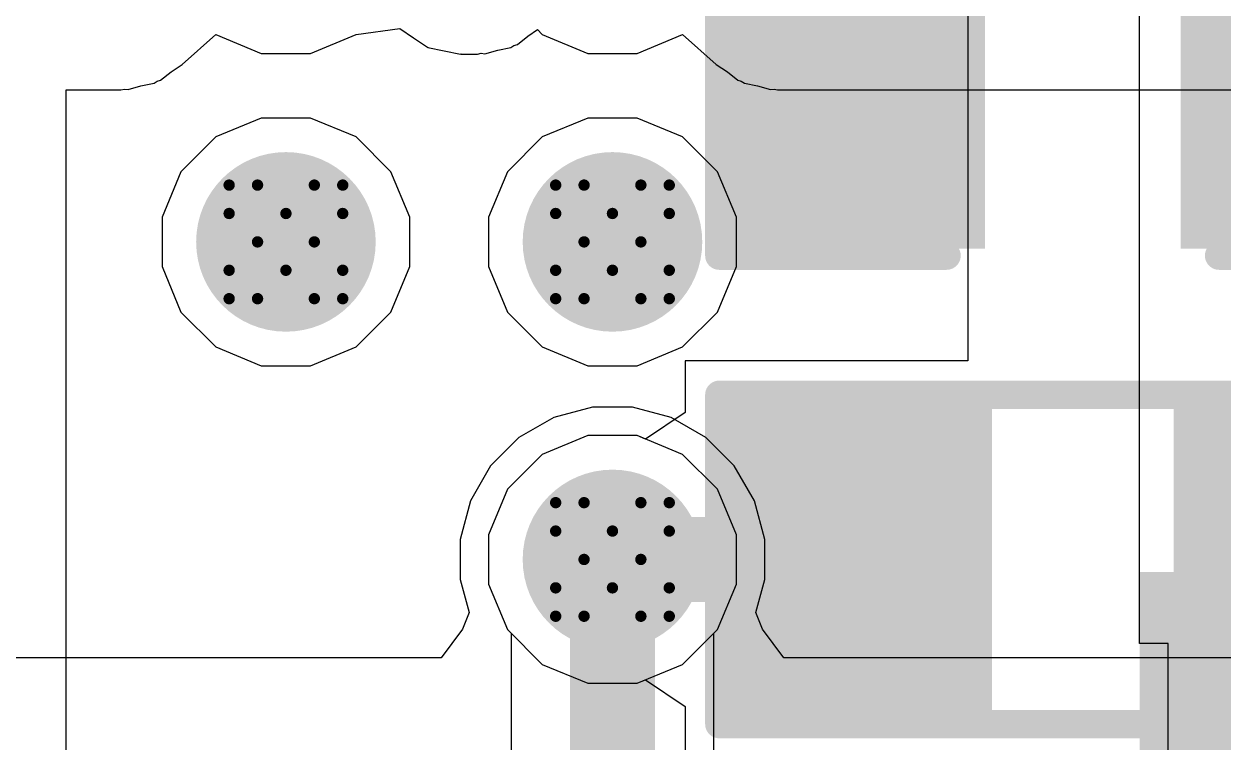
# Model space of a CAD drawing. Header units: inches. Extents: x 0 to 5379, y 0 to 5429.
# Drawn here: x 88.13 to 93.5, y 60.33 to 63.55 of the extents above; entities that cross this region are included whole.
import ezdxf

# ---------------------------------------------------------------- set-up
doc = ezdxf.new("R2010")
doc.units = ezdxf.units.IN
for name, color, linetype in [('Bottom Layer', 5, 'Continuous'), ('Bottom Solder', 6, 'Continuous'), ('Drill Drawing', 1, 'Continuous'), ('GND01', 16, 'Continuous'), ('GND02', 76, 'Continuous'), ('PWR', 156, 'Continuous'), ('SIG 01', 90, 'Continuous'), ('Top Layer', 1, 'Continuous'), ('Top Overlay', 2, 'Continuous'), ('Top Paste', 8, 'Continuous'), ('Top Solder', 216, 'Continuous'), ('Via Holes', 16, 'Continuous')]:
    doc.layers.add(name, color=color, linetype=linetype)

# ---------------------------------------------------------------- blocks, each defined once
blk = doc.blocks.new('RES_0805_49')
at = {"layer": 'Top Layer'}
for points in [[(-1.524, 0.635), (-0.508, 0.635), (-0.508, -0.635), (-1.524, -0.635)], [(0.508, 0.635), (1.524, 0.635), (1.524, -0.635), (0.508, -0.635)]]:
    blk.add_hatch(color=1, dxfattribs=at).paths.add_polyline_path(points)
at = {"layer": 'Top Paste'}
for points in [[(-1.524, 0.635), (-0.508, 0.635), (-0.508, -0.635), (-1.524, -0.635)], [(0.508, 0.635), (1.524, 0.635), (1.524, -0.635), (0.508, -0.635)]]:
    blk.add_hatch(color=8, dxfattribs=at).paths.add_polyline_path(points)
at = {"layer": 'Top Solder'}
for points in [[(-1.6256, 0.7366), (-0.4064, 0.7366), (-0.4064, -0.7366), (-1.6256, -0.7366)], [(0.4064, 0.7366), (1.6256, 0.7366), (1.6256, -0.7366), (0.4064, -0.7366)]]:
    blk.add_hatch(color=216, dxfattribs=at).paths.add_polyline_path(points)
at = {"layer": 'Top Overlay'}
for points in [[(-1.6256, 0.7366, 0.127, 0.127, 0), (1.6256, 0.7366, 0.127, 0.127, 0)], [(-1.6256, -0.7366, 0.127, 0.127, 0), (-1.6256, 0.7366, 0.127, 0.127, 0)], [(1.6256, -0.7366, 0.127, 0.127, 0), (1.6256, 0.7366, 0.127, 0.127, 0)], [(-1.6256, -0.7366, 0.127, 0.127, 0), (1.6256, -0.7366, 0.127, 0.127, 0)]]:
    blk.add_lwpolyline(points, format="xyseb", dxfattribs=at)
for points in [[(-1.65735, 0.7366, 0.0635, 0.0635, 1), (-1.59385, 0.7366, 0.0635, 0.0635, 1)], [(-1.65735, 0.7366, 0.0635, 0.0635, 1), (-1.59385, 0.7366, 0.0635, 0.0635, 1)], [(1.59385, 0.7366, 0.0635, 0.0635, 1), (1.65735, 0.7366, 0.0635, 0.0635, 1)], [(1.59385, 0.7366, 0.0635, 0.0635, 1), (1.65735, 0.7366, 0.0635, 0.0635, 1)], [(-1.65735, -0.7366, 0.0635, 0.0635, 1), (-1.59385, -0.7366, 0.0635, 0.0635, 1)], [(-1.65735, -0.7366, 0.0635, 0.0635, 1), (-1.59385, -0.7366, 0.0635, 0.0635, 1)], [(1.59385, -0.7366, 0.0635, 0.0635, 1), (1.65735, -0.7366, 0.0635, 0.0635, 1)], [(1.59385, -0.7366, 0.0635, 0.0635, 1), (1.65735, -0.7366, 0.0635, 0.0635, 1)]]:
    blk.add_lwpolyline(points, format="xyseb", close=True, dxfattribs=at)
blk = doc.blocks.new('C___0805_57')
at = {"layer": 'Top Layer'}
for points in [[(-1.524, 0.762), (-0.508, 0.762), (-0.508, -0.762), (-1.524, -0.762)], [(0.508, 0.762), (1.524, 0.762), (1.524, -0.762), (0.508, -0.762)]]:
    blk.add_hatch(color=1, dxfattribs=at).paths.add_polyline_path(points)
at = {"layer": 'Top Paste'}
for points in [[(-1.524, 0.762), (-0.508, 0.762), (-0.508, -0.762), (-1.524, -0.762)], [(0.508, 0.762), (1.524, 0.762), (1.524, -0.762), (0.508, -0.762)]]:
    blk.add_hatch(color=8, dxfattribs=at).paths.add_polyline_path(points)
at = {"layer": 'Top Solder'}
for points in [[(-1.594, 0.832), (-0.438, 0.832), (-0.438, -0.832), (-1.594, -0.832)], [(0.438, 0.832), (1.594, 0.832), (1.594, -0.832), (0.438, -0.832)]]:
    blk.add_hatch(color=216, dxfattribs=at).paths.add_polyline_path(points)
at = {"layer": 'Top Overlay'}
for points in [[(-1.6256, -0.8636, 0.127, 0.127, 0), (-1.6256, 0.8636, 0.127, 0.127, 0)], [(-1.6256, 0.8636, 0.127, 0.127, 0), (-0.6096, 0.8636, 0.127, 0.127, 0)], [(0.6096, 0.8636, 0.127, 0.127, 0), (1.6256, 0.8636, 0.127, 0.127, 0)], [(1.6256, -0.8636, 0.127, 0.127, 0), (1.6256, 0.8636, 0.127, 0.127, 0)], [(-1.6256, -0.8636, 0.127, 0.127, 0), (-0.6096, -0.8636, 0.127, 0.127, 0)], [(0.6096, -0.8636, 0.127, 0.127, 0), (1.6256, -0.8636, 0.127, 0.127, 0)]]:
    blk.add_lwpolyline(points, format="xyseb", dxfattribs=at)
for points in [[(-1.6574, 0.8636, 0.0635, 0.0635, 1), (-1.5938, 0.8636, 0.0635, 0.0635, 1)], [(-1.6574, 0.8636, 0.0635, 0.0635, 1), (-1.5938, 0.8636, 0.0635, 0.0635, 1)], [(-0.6413, 0.8636, 0.0635, 0.0635, 1), (-0.5778, 0.8636, 0.0635, 0.0635, 1)], [(0.5778, 0.8636, 0.0635, 0.0635, 1), (0.6413, 0.8636, 0.0635, 0.0635, 1)], [(1.5938, 0.8636, 0.0635, 0.0635, 1), (1.6574, 0.8636, 0.0635, 0.0635, 1)], [(1.5938, 0.8636, 0.0635, 0.0635, 1), (1.6574, 0.8636, 0.0635, 0.0635, 1)], [(-1.6574, -0.8636, 0.0635, 0.0635, 1), (-1.5938, -0.8636, 0.0635, 0.0635, 1)], [(-1.6574, -0.8636, 0.0635, 0.0635, 1), (-1.5938, -0.8636, 0.0635, 0.0635, 1)], [(-0.6413, -0.8636, 0.0635, 0.0635, 1), (-0.5778, -0.8636, 0.0635, 0.0635, 1)], [(0.5778, -0.8636, 0.0635, 0.0635, 1), (0.6413, -0.8636, 0.0635, 0.0635, 1)], [(1.5938, -0.8636, 0.0635, 0.0635, 1), (1.6574, -0.8636, 0.0635, 0.0635, 1)], [(1.5938, -0.8636, 0.0635, 0.0635, 1), (1.6574, -0.8636, 0.0635, 0.0635, 1)]]:
    blk.add_lwpolyline(points, format="xyseb", close=True, dxfattribs=at)

msp = doc.modelspace()

# ---------------------------------------------------------------- hatches: boundary and pattern name
at = {"layer": 'Bottom Layer'}
h = msp.add_hatch(color=5, dxfattribs=at)
edge = h.paths.add_edge_path()
edge.add_arc((89.3064, 62.5709), 0.3, 0, 360)
h = msp.add_hatch(color=5, dxfattribs=at)
edge = h.paths.add_edge_path()
edge.add_arc((90.7668, 62.5709), 0.3, 0, 360)
h = msp.add_hatch(color=5, dxfattribs=at)
edge = h.paths.add_edge_path()
edge.add_arc((90.7668, 61.1506), 0.3, 0, 360)
at = {"layer": 'Bottom Solder'}
h = msp.add_hatch(color=6, dxfattribs=at)
edge = h.paths.add_edge_path()
edge.add_arc((89.3064, 62.5709), 0.4016, 0, 360)
h = msp.add_hatch(color=6, dxfattribs=at)
edge = h.paths.add_edge_path()
edge.add_arc((90.7668, 62.5709), 0.4016, 0, 360)
h = msp.add_hatch(color=6, dxfattribs=at)
edge = h.paths.add_edge_path()
edge.add_arc((90.7668, 61.1506), 0.4016, 0, 360)
at = {"layer": 'GND01'}
h = msp.add_hatch(color=16, dxfattribs=at)
edge = h.paths.add_edge_path()
edge.add_arc((89.3064, 62.5709), 0.3, 0, 360)
h = msp.add_hatch(color=16, dxfattribs=at)
edge = h.paths.add_edge_path()
edge.add_arc((90.7668, 62.5709), 0.3, 0, 360)
h = msp.add_hatch(color=16, dxfattribs=at)
edge = h.paths.add_edge_path()
edge.add_arc((90.7668, 61.1506), 0.3, 0, 360)
at = {"layer": 'GND02'}
h = msp.add_hatch(color=76, dxfattribs=at)
edge = h.paths.add_edge_path()
edge.add_arc((89.3064, 62.5709), 0.3, 0, 360)
h = msp.add_hatch(color=76, dxfattribs=at)
edge = h.paths.add_edge_path()
edge.add_arc((90.7668, 62.5709), 0.3, 0, 360)
h = msp.add_hatch(color=76, dxfattribs=at)
edge = h.paths.add_edge_path()
edge.add_arc((90.7668, 61.1506), 0.3, 0, 360)
at = {"layer": 'PWR'}
h = msp.add_hatch(color=156, dxfattribs=at)
edge = h.paths.add_edge_path()
edge.add_arc((89.3064, 62.5709), 0.3, 0, 360)
h = msp.add_hatch(color=156, dxfattribs=at)
edge = h.paths.add_edge_path()
edge.add_arc((90.7668, 62.5709), 0.3, 0, 360)
h = msp.add_hatch(color=156, dxfattribs=at)
edge = h.paths.add_edge_path()
edge.add_arc((90.7668, 61.1506), 0.3, 0, 360)
at = {"layer": 'SIG 01'}
h = msp.add_hatch(color=90, dxfattribs=at)
edge = h.paths.add_edge_path()
edge.add_arc((89.3064, 62.5709), 0.3, 0, 360)
h = msp.add_hatch(color=90, dxfattribs=at)
edge = h.paths.add_edge_path()
edge.add_arc((90.7668, 62.5709), 0.3, 0, 360)
h = msp.add_hatch(color=90, dxfattribs=at)
edge = h.paths.add_edge_path()
edge.add_arc((90.7668, 61.1506), 0.3, 0, 360)
at = {"layer": 'Top Layer'}
h = msp.add_hatch(color=1, dxfattribs=at)
edge = h.paths.add_edge_path()
edge.add_arc((89.3064, 62.5709), 0.3, 0, 360)
h = msp.add_hatch(color=1, dxfattribs=at)
edge = h.paths.add_edge_path()
edge.add_arc((90.7668, 62.5709), 0.3, 0, 360)
h = msp.add_hatch(color=1, dxfattribs=at)
edge = h.paths.add_edge_path()
edge.add_arc((90.7668, 61.1506), 0.3, 0, 360)
msp.add_hatch(color=1, dxfattribs=at).paths.add_polyline_path([(93.1244, 57.9884), (97.2184, 57.9884), (97.2184, 61.0949), (93.1244, 61.0949)])
at = {"layer": 'Top Solder'}
h = msp.add_hatch(color=216, dxfattribs=at)
edge = h.paths.add_edge_path()
edge.add_arc((89.3064, 62.5709), 0.4016, 0, 360)
h = msp.add_hatch(color=216, dxfattribs=at)
edge = h.paths.add_edge_path()
edge.add_arc((90.7668, 62.5709), 0.4016, 0, 360)
h = msp.add_hatch(color=216, dxfattribs=at)
edge = h.paths.add_edge_path()
edge.add_arc((90.7668, 61.1506), 0.4016, 0, 360)
at = {"layer": 'Via Holes'}
h = msp.add_hatch(color=7, dxfattribs=at)
edge = h.paths.add_edge_path()
edge.add_arc((89.3064, 62.5709), 0.15, 0, 360)
h = msp.add_hatch(color=7, dxfattribs=at)
edge = h.paths.add_edge_path()
edge.add_arc((90.7668, 62.5709), 0.15, 0, 360)
h = msp.add_hatch(color=7, dxfattribs=at)
edge = h.paths.add_edge_path()
edge.add_arc((90.7668, 61.1506), 0.15, 0, 360)

# ---------------------------------------------------------------- linework, layer by layer
at = {"layer": 'Bottom Layer'}
for p, q in [((90.6566, 61.7046), (90.453, 61.6203)), ((90.877, 61.7046), (90.6566, 61.7046)), ((91.0806, 61.6203), (90.877, 61.7046)), ((90.453, 61.6203), (90.2971, 61.4644)), ((91.2365, 61.4644), (91.0806, 61.6203)), ((90.2971, 61.4644), (90.2128, 61.2608)), ((91.3208, 61.2608), (91.2365, 61.4644)), ((90.2128, 61.2608), (90.2128, 61.0404)), ((91.3208, 61.0404), (91.3208, 61.2608)), ((90.2128, 61.0404), (90.2971, 60.8368)), ((91.2365, 60.8368), (91.3208, 61.0404)), ((90.2971, 60.8368), (90.453, 60.6809)), ((91.0806, 60.6809), (91.2365, 60.8368)), ((90.453, 60.6809), (90.6566, 60.5966)), ((90.877, 60.5966), (91.0806, 60.6809)), ((90.6566, 60.5966), (90.877, 60.5966))]:
    msp.add_line(p, q, dxfattribs=at)
at = {"layer": 'Drill Drawing'}
for points in [[(89.0524, 62.6979, 0.0508, 0.0508, 0), (89.0524, 62.8249, 0.0508, 0.0508, 0)], [(89.0524, 62.8249, 0.0508, 0.0508, 0), (89.1794, 62.8249, 0.0508, 0.0508, 0)], [(89.1794, 62.8249, 0.0508, 0.0508, 0), (89.3064, 62.6979, 0.0508, 0.0508, 0)], [(89.3064, 62.6979, 0.0508, 0.0508, 0), (89.4334, 62.8249, 0.0508, 0.0508, 0)], [(89.4334, 62.8249, 0.0508, 0.0508, 0), (89.5604, 62.8249, 0.0508, 0.0508, 0)], [(89.5604, 62.6979, 0.0508, 0.0508, 0), (89.5604, 62.8249, 0.0508, 0.0508, 0)], [(90.5128, 62.6979, 0.0508, 0.0508, 0), (90.5128, 62.8249, 0.0508, 0.0508, 0)], [(90.5128, 62.8249, 0.0508, 0.0508, 0), (90.6398, 62.8249, 0.0508, 0.0508, 0)], [(90.6398, 62.8249, 0.0508, 0.0508, 0), (90.7668, 62.6979, 0.0508, 0.0508, 0)], [(90.7668, 62.6979, 0.0508, 0.0508, 0), (90.8938, 62.8249, 0.0508, 0.0508, 0)], [(90.8938, 62.8249, 0.0508, 0.0508, 0), (91.0208, 62.8249, 0.0508, 0.0508, 0)], [(91.0208, 62.6979, 0.0508, 0.0508, 0), (91.0208, 62.8249, 0.0508, 0.0508, 0)], [(89.0524, 62.6979, 0.0508, 0.0508, 0), (89.1794, 62.5709, 0.0508, 0.0508, 0)], [(89.4334, 62.5709, 0.0508, 0.0508, 0), (89.5604, 62.6979, 0.0508, 0.0508, 0)], [(90.5128, 62.6979, 0.0508, 0.0508, 0), (90.6398, 62.5709, 0.0508, 0.0508, 0)], [(90.8938, 62.5709, 0.0508, 0.0508, 0), (91.0208, 62.6979, 0.0508, 0.0508, 0)], [(89.0524, 62.4439, 0.0508, 0.0508, 0), (89.1794, 62.5709, 0.0508, 0.0508, 0)], [(89.4334, 62.5709, 0.0508, 0.0508, 0), (89.5604, 62.4439, 0.0508, 0.0508, 0)], [(90.5128, 62.4439, 0.0508, 0.0508, 0), (90.6398, 62.5709, 0.0508, 0.0508, 0)], [(90.8938, 62.5709, 0.0508, 0.0508, 0), (91.0208, 62.4439, 0.0508, 0.0508, 0)], [(89.0524, 62.3169, 0.0508, 0.0508, 0), (89.0524, 62.4439, 0.0508, 0.0508, 0)], [(89.1794, 62.3169, 0.0508, 0.0508, 0), (89.3064, 62.4439, 0.0508, 0.0508, 0)], [(89.3064, 62.4439, 0.0508, 0.0508, 0), (89.4334, 62.3169, 0.0508, 0.0508, 0)], [(89.5604, 62.3169, 0.0508, 0.0508, 0), (89.5604, 62.4439, 0.0508, 0.0508, 0)], [(90.5128, 62.3169, 0.0508, 0.0508, 0), (90.5128, 62.4439, 0.0508, 0.0508, 0)], [(90.6398, 62.3169, 0.0508, 0.0508, 0), (90.7668, 62.4439, 0.0508, 0.0508, 0)], [(90.7668, 62.4439, 0.0508, 0.0508, 0), (90.8938, 62.3169, 0.0508, 0.0508, 0)], [(91.0208, 62.3169, 0.0508, 0.0508, 0), (91.0208, 62.4439, 0.0508, 0.0508, 0)], [(89.0524, 62.3169, 0.0508, 0.0508, 0), (89.1794, 62.3169, 0.0508, 0.0508, 0)], [(89.4334, 62.3169, 0.0508, 0.0508, 0), (89.5604, 62.3169, 0.0508, 0.0508, 0)], [(90.5128, 62.3169, 0.0508, 0.0508, 0), (90.6398, 62.3169, 0.0508, 0.0508, 0)], [(90.8938, 62.3169, 0.0508, 0.0508, 0), (91.0208, 62.3169, 0.0508, 0.0508, 0)], [(90.5128, 61.2776, 0.0508, 0.0508, 0), (90.5128, 61.4046, 0.0508, 0.0508, 0)], [(90.5128, 61.4046, 0.0508, 0.0508, 0), (90.6398, 61.4046, 0.0508, 0.0508, 0)], [(90.6398, 61.4046, 0.0508, 0.0508, 0), (90.7668, 61.2776, 0.0508, 0.0508, 0)], [(90.7668, 61.2776, 0.0508, 0.0508, 0), (90.8938, 61.4046, 0.0508, 0.0508, 0)], [(90.8938, 61.4046, 0.0508, 0.0508, 0), (91.0208, 61.4046, 0.0508, 0.0508, 0)], [(91.0208, 61.2776, 0.0508, 0.0508, 0), (91.0208, 61.4046, 0.0508, 0.0508, 0)], [(90.5128, 61.2776, 0.0508, 0.0508, 0), (90.6398, 61.1506, 0.0508, 0.0508, 0)], [(90.8938, 61.1506, 0.0508, 0.0508, 0), (91.0208, 61.2776, 0.0508, 0.0508, 0)], [(90.5128, 61.0236, 0.0508, 0.0508, 0), (90.6398, 61.1506, 0.0508, 0.0508, 0)], [(90.8938, 61.1506, 0.0508, 0.0508, 0), (91.0208, 61.0236, 0.0508, 0.0508, 0)], [(90.5128, 60.8966, 0.0508, 0.0508, 0), (90.5128, 61.0236, 0.0508, 0.0508, 0)], [(90.6398, 60.8966, 0.0508, 0.0508, 0), (90.7668, 61.0236, 0.0508, 0.0508, 0)], [(90.7668, 61.0236, 0.0508, 0.0508, 0), (90.8938, 60.8966, 0.0508, 0.0508, 0)], [(91.0208, 60.8966, 0.0508, 0.0508, 0), (91.0208, 61.0236, 0.0508, 0.0508, 0)], [(90.5128, 60.8966, 0.0508, 0.0508, 0), (90.6398, 60.8966, 0.0508, 0.0508, 0)], [(90.8938, 60.8966, 0.0508, 0.0508, 0), (91.0208, 60.8966, 0.0508, 0.0508, 0)]]:
    msp.add_lwpolyline(points, format="xyseb", dxfattribs=at)
for points in [[(89.0397, 62.8249, 0.0254, 0.0254, 1), (89.0651, 62.8249, 0.0254, 0.0254, 1)], [(89.0397, 62.8249, 0.0254, 0.0254, 1), (89.0651, 62.8249, 0.0254, 0.0254, 1)], [(89.1667, 62.8249, 0.0254, 0.0254, 1), (89.1921, 62.8249, 0.0254, 0.0254, 1)], [(89.1667, 62.8249, 0.0254, 0.0254, 1), (89.1921, 62.8249, 0.0254, 0.0254, 1)], [(89.4207, 62.8249, 0.0254, 0.0254, 1), (89.4461, 62.8249, 0.0254, 0.0254, 1)], [(89.4207, 62.8249, 0.0254, 0.0254, 1), (89.4461, 62.8249, 0.0254, 0.0254, 1)], [(89.5477, 62.8249, 0.0254, 0.0254, 1), (89.5731, 62.8249, 0.0254, 0.0254, 1)], [(89.5477, 62.8249, 0.0254, 0.0254, 1), (89.5731, 62.8249, 0.0254, 0.0254, 1)], [(90.5001, 62.8249, 0.0254, 0.0254, 1), (90.5255, 62.8249, 0.0254, 0.0254, 1)], [(90.5001, 62.8249, 0.0254, 0.0254, 1), (90.5255, 62.8249, 0.0254, 0.0254, 1)], [(90.6271, 62.8249, 0.0254, 0.0254, 1), (90.6525, 62.8249, 0.0254, 0.0254, 1)], [(90.6271, 62.8249, 0.0254, 0.0254, 1), (90.6525, 62.8249, 0.0254, 0.0254, 1)], [(90.8811, 62.8249, 0.0254, 0.0254, 1), (90.9065, 62.8249, 0.0254, 0.0254, 1)], [(90.8811, 62.8249, 0.0254, 0.0254, 1), (90.9065, 62.8249, 0.0254, 0.0254, 1)], [(91.0081, 62.8249, 0.0254, 0.0254, 1), (91.0335, 62.8249, 0.0254, 0.0254, 1)], [(91.0081, 62.8249, 0.0254, 0.0254, 1), (91.0335, 62.8249, 0.0254, 0.0254, 1)], [(89.0397, 62.6979, 0.0254, 0.0254, 1), (89.0651, 62.6979, 0.0254, 0.0254, 1)], [(89.0397, 62.6979, 0.0254, 0.0254, 1), (89.0651, 62.6979, 0.0254, 0.0254, 1)], [(89.2937, 62.6979, 0.0254, 0.0254, 1), (89.3191, 62.6979, 0.0254, 0.0254, 1)], [(89.2937, 62.6979, 0.0254, 0.0254, 1), (89.3191, 62.6979, 0.0254, 0.0254, 1)], [(89.5477, 62.6979, 0.0254, 0.0254, 1), (89.5731, 62.6979, 0.0254, 0.0254, 1)], [(89.5477, 62.6979, 0.0254, 0.0254, 1), (89.5731, 62.6979, 0.0254, 0.0254, 1)], [(90.5001, 62.6979, 0.0254, 0.0254, 1), (90.5255, 62.6979, 0.0254, 0.0254, 1)], [(90.5001, 62.6979, 0.0254, 0.0254, 1), (90.5255, 62.6979, 0.0254, 0.0254, 1)], [(90.7541, 62.6979, 0.0254, 0.0254, 1), (90.7795, 62.6979, 0.0254, 0.0254, 1)], [(90.7541, 62.6979, 0.0254, 0.0254, 1), (90.7795, 62.6979, 0.0254, 0.0254, 1)], [(91.0081, 62.6979, 0.0254, 0.0254, 1), (91.0335, 62.6979, 0.0254, 0.0254, 1)], [(91.0081, 62.6979, 0.0254, 0.0254, 1), (91.0335, 62.6979, 0.0254, 0.0254, 1)], [(89.1667, 62.5709, 0.0254, 0.0254, 1), (89.1921, 62.5709, 0.0254, 0.0254, 1)], [(89.1667, 62.5709, 0.0254, 0.0254, 1), (89.1921, 62.5709, 0.0254, 0.0254, 1)], [(89.4207, 62.5709, 0.0254, 0.0254, 1), (89.4461, 62.5709, 0.0254, 0.0254, 1)], [(89.4207, 62.5709, 0.0254, 0.0254, 1), (89.4461, 62.5709, 0.0254, 0.0254, 1)], [(90.6271, 62.5709, 0.0254, 0.0254, 1), (90.6525, 62.5709, 0.0254, 0.0254, 1)], [(90.6271, 62.5709, 0.0254, 0.0254, 1), (90.6525, 62.5709, 0.0254, 0.0254, 1)], [(90.8811, 62.5709, 0.0254, 0.0254, 1), (90.9065, 62.5709, 0.0254, 0.0254, 1)], [(90.8811, 62.5709, 0.0254, 0.0254, 1), (90.9065, 62.5709, 0.0254, 0.0254, 1)], [(89.0397, 62.4439, 0.0254, 0.0254, 1), (89.0651, 62.4439, 0.0254, 0.0254, 1)], [(89.0397, 62.4439, 0.0254, 0.0254, 1), (89.0651, 62.4439, 0.0254, 0.0254, 1)], [(89.2937, 62.4439, 0.0254, 0.0254, 1), (89.3191, 62.4439, 0.0254, 0.0254, 1)], [(89.2937, 62.4439, 0.0254, 0.0254, 1), (89.3191, 62.4439, 0.0254, 0.0254, 1)], [(89.5477, 62.4439, 0.0254, 0.0254, 1), (89.5731, 62.4439, 0.0254, 0.0254, 1)], [(89.5477, 62.4439, 0.0254, 0.0254, 1), (89.5731, 62.4439, 0.0254, 0.0254, 1)], [(90.5001, 62.4439, 0.0254, 0.0254, 1), (90.5255, 62.4439, 0.0254, 0.0254, 1)], [(90.5001, 62.4439, 0.0254, 0.0254, 1), (90.5255, 62.4439, 0.0254, 0.0254, 1)], [(90.7541, 62.4439, 0.0254, 0.0254, 1), (90.7795, 62.4439, 0.0254, 0.0254, 1)], [(90.7541, 62.4439, 0.0254, 0.0254, 1), (90.7795, 62.4439, 0.0254, 0.0254, 1)], [(91.0081, 62.4439, 0.0254, 0.0254, 1), (91.0335, 62.4439, 0.0254, 0.0254, 1)], [(91.0081, 62.4439, 0.0254, 0.0254, 1), (91.0335, 62.4439, 0.0254, 0.0254, 1)], [(89.0397, 62.3169, 0.0254, 0.0254, 1), (89.0651, 62.3169, 0.0254, 0.0254, 1)], [(89.0397, 62.3169, 0.0254, 0.0254, 1), (89.0651, 62.3169, 0.0254, 0.0254, 1)], [(89.1667, 62.3169, 0.0254, 0.0254, 1), (89.1921, 62.3169, 0.0254, 0.0254, 1)], [(89.1667, 62.3169, 0.0254, 0.0254, 1), (89.1921, 62.3169, 0.0254, 0.0254, 1)], [(89.4207, 62.3169, 0.0254, 0.0254, 1), (89.4461, 62.3169, 0.0254, 0.0254, 1)], [(89.4207, 62.3169, 0.0254, 0.0254, 1), (89.4461, 62.3169, 0.0254, 0.0254, 1)], [(89.5477, 62.3169, 0.0254, 0.0254, 1), (89.5731, 62.3169, 0.0254, 0.0254, 1)], [(89.5477, 62.3169, 0.0254, 0.0254, 1), (89.5731, 62.3169, 0.0254, 0.0254, 1)], [(90.5001, 62.3169, 0.0254, 0.0254, 1), (90.5255, 62.3169, 0.0254, 0.0254, 1)], [(90.5001, 62.3169, 0.0254, 0.0254, 1), (90.5255, 62.3169, 0.0254, 0.0254, 1)], [(90.6271, 62.3169, 0.0254, 0.0254, 1), (90.6525, 62.3169, 0.0254, 0.0254, 1)], [(90.6271, 62.3169, 0.0254, 0.0254, 1), (90.6525, 62.3169, 0.0254, 0.0254, 1)], [(90.8811, 62.3169, 0.0254, 0.0254, 1), (90.9065, 62.3169, 0.0254, 0.0254, 1)], [(90.8811, 62.3169, 0.0254, 0.0254, 1), (90.9065, 62.3169, 0.0254, 0.0254, 1)], [(91.0081, 62.3169, 0.0254, 0.0254, 1), (91.0335, 62.3169, 0.0254, 0.0254, 1)], [(91.0081, 62.3169, 0.0254, 0.0254, 1), (91.0335, 62.3169, 0.0254, 0.0254, 1)], [(90.5001, 61.4046, 0.0254, 0.0254, 1), (90.5255, 61.4046, 0.0254, 0.0254, 1)], [(90.5001, 61.4046, 0.0254, 0.0254, 1), (90.5255, 61.4046, 0.0254, 0.0254, 1)], [(90.6271, 61.4046, 0.0254, 0.0254, 1), (90.6525, 61.4046, 0.0254, 0.0254, 1)], [(90.6271, 61.4046, 0.0254, 0.0254, 1), (90.6525, 61.4046, 0.0254, 0.0254, 1)], [(90.8811, 61.4046, 0.0254, 0.0254, 1), (90.9065, 61.4046, 0.0254, 0.0254, 1)], [(90.8811, 61.4046, 0.0254, 0.0254, 1), (90.9065, 61.4046, 0.0254, 0.0254, 1)], [(91.0081, 61.4046, 0.0254, 0.0254, 1), (91.0335, 61.4046, 0.0254, 0.0254, 1)], [(91.0081, 61.4046, 0.0254, 0.0254, 1), (91.0335, 61.4046, 0.0254, 0.0254, 1)], [(90.5001, 61.2776, 0.0254, 0.0254, 1), (90.5255, 61.2776, 0.0254, 0.0254, 1)], [(90.5001, 61.2776, 0.0254, 0.0254, 1), (90.5255, 61.2776, 0.0254, 0.0254, 1)], [(90.7541, 61.2776, 0.0254, 0.0254, 1), (90.7795, 61.2776, 0.0254, 0.0254, 1)], [(90.7541, 61.2776, 0.0254, 0.0254, 1), (90.7795, 61.2776, 0.0254, 0.0254, 1)], [(91.0081, 61.2776, 0.0254, 0.0254, 1), (91.0335, 61.2776, 0.0254, 0.0254, 1)], [(91.0081, 61.2776, 0.0254, 0.0254, 1), (91.0335, 61.2776, 0.0254, 0.0254, 1)], [(90.6271, 61.1506, 0.0254, 0.0254, 1), (90.6525, 61.1506, 0.0254, 0.0254, 1)], [(90.6271, 61.1506, 0.0254, 0.0254, 1), (90.6525, 61.1506, 0.0254, 0.0254, 1)], [(90.8811, 61.1506, 0.0254, 0.0254, 1), (90.9065, 61.1506, 0.0254, 0.0254, 1)], [(90.8811, 61.1506, 0.0254, 0.0254, 1), (90.9065, 61.1506, 0.0254, 0.0254, 1)], [(90.5001, 61.0236, 0.0254, 0.0254, 1), (90.5255, 61.0236, 0.0254, 0.0254, 1)], [(90.5001, 61.0236, 0.0254, 0.0254, 1), (90.5255, 61.0236, 0.0254, 0.0254, 1)], [(90.7541, 61.0236, 0.0254, 0.0254, 1), (90.7795, 61.0236, 0.0254, 0.0254, 1)], [(90.7541, 61.0236, 0.0254, 0.0254, 1), (90.7795, 61.0236, 0.0254, 0.0254, 1)], [(91.0081, 61.0236, 0.0254, 0.0254, 1), (91.0335, 61.0236, 0.0254, 0.0254, 1)], [(91.0081, 61.0236, 0.0254, 0.0254, 1), (91.0335, 61.0236, 0.0254, 0.0254, 1)], [(90.5001, 60.8966, 0.0254, 0.0254, 1), (90.5255, 60.8966, 0.0254, 0.0254, 1)], [(90.5001, 60.8966, 0.0254, 0.0254, 1), (90.5255, 60.8966, 0.0254, 0.0254, 1)], [(90.6271, 60.8966, 0.0254, 0.0254, 1), (90.6525, 60.8966, 0.0254, 0.0254, 1)], [(90.6271, 60.8966, 0.0254, 0.0254, 1), (90.6525, 60.8966, 0.0254, 0.0254, 1)], [(90.8811, 60.8966, 0.0254, 0.0254, 1), (90.9065, 60.8966, 0.0254, 0.0254, 1)], [(90.8811, 60.8966, 0.0254, 0.0254, 1), (90.9065, 60.8966, 0.0254, 0.0254, 1)], [(91.0081, 60.8966, 0.0254, 0.0254, 1), (91.0335, 60.8966, 0.0254, 0.0254, 1)], [(91.0081, 60.8966, 0.0254, 0.0254, 1), (91.0335, 60.8966, 0.0254, 0.0254, 1)]]:
    msp.add_lwpolyline(points, format="xyseb", close=True, dxfattribs=at)
at = {"layer": 'GND01'}
for p, q in [((90.6566, 61.7046), (90.453, 61.6203)), ((90.877, 61.7046), (90.6566, 61.7046)), ((91.0806, 61.6203), (90.877, 61.7046)), ((90.453, 61.6203), (90.2971, 61.4644)), ((91.2365, 61.4644), (91.0806, 61.6203)), ((90.2971, 61.4644), (90.2128, 61.2608)), ((91.3208, 61.2608), (91.2365, 61.4644)), ((90.2128, 61.2608), (90.2128, 61.0404)), ((91.3208, 61.0404), (91.3208, 61.2608)), ((90.2128, 61.0404), (90.2971, 60.8368)), ((91.2365, 60.8368), (91.3208, 61.0404)), ((90.2971, 60.8368), (90.453, 60.6809)), ((91.0806, 60.6809), (91.2365, 60.8368)), ((90.453, 60.6809), (90.6566, 60.5966)), ((90.877, 60.5966), (91.0806, 60.6809)), ((90.6566, 60.5966), (90.877, 60.5966))]:
    msp.add_line(p, q, dxfattribs=at)
at = {"layer": 'GND02'}
for p, q in [((90.6566, 61.7046), (90.453, 61.6203)), ((90.877, 61.7046), (90.6566, 61.7046)), ((91.0806, 61.6203), (90.877, 61.7046)), ((90.453, 61.6203), (90.2971, 61.4644)), ((91.2365, 61.4644), (91.0806, 61.6203)), ((90.2971, 61.4644), (90.2128, 61.2608)), ((91.3208, 61.2608), (91.2365, 61.4644)), ((90.2128, 61.2608), (90.2128, 61.0404)), ((91.3208, 61.0404), (91.3208, 61.2608)), ((90.2128, 61.0404), (90.2971, 60.8368)), ((91.2365, 60.8368), (91.3208, 61.0404)), ((90.2971, 60.8368), (90.453, 60.6809)), ((91.0806, 60.6809), (91.2365, 60.8368)), ((90.453, 60.6809), (90.6566, 60.5966)), ((90.877, 60.5966), (91.0806, 60.6809)), ((90.6566, 60.5966), (90.877, 60.5966))]:
    msp.add_line(p, q, dxfattribs=at)
at = {"layer": 'PWR'}
for p, q in [((88.8425, 63.3649), (88.9926, 63.4982)), ((88.9926, 63.4982), (89.1962, 63.4139)), ((89.4166, 63.4139), (89.6202, 63.4982)), ((89.6202, 63.4982), (89.8156, 63.5248)), ((89.8156, 63.5248), (89.8773, 63.4836)), ((90.3885, 63.4915), (90.4311, 63.5201)), ((90.4311, 63.5201), (90.453, 63.4982)), ((90.453, 63.4982), (90.6566, 63.4139)), ((90.877, 63.4139), (91.0806, 63.4982)), ((91.0806, 63.4982), (91.2307, 63.3649)), ((89.8773, 63.4836), (89.9388, 63.4418)), ((89.9388, 63.4418), (89.9403, 63.4415)), ((89.9403, 63.4415), (89.9417, 63.4406)), ((89.9417, 63.4406), (90.0145, 63.4261)), ((90.2535, 63.4289), (90.3123, 63.4406)), ((90.3123, 63.4406), (90.3258, 63.4497)), ((90.3258, 63.4497), (90.3415, 63.4542)), ((90.3415, 63.4542), (90.3885, 63.4915)), ((89.1962, 63.4139), (89.4166, 63.4139)), ((90.0145, 63.4261), (90.0872, 63.4111)), ((90.0872, 63.4111), (90.0888, 63.4114)), ((90.0888, 63.4114), (90.0903, 63.4111)), ((90.0903, 63.4111), (90.1636, 63.4111)), ((90.1636, 63.4111), (90.1796, 63.4143)), ((90.1796, 63.4143), (90.1959, 63.4124)), ((90.1959, 63.4124), (90.2535, 63.4289)), ((90.6566, 63.4139), (90.877, 63.4139)), ((88.7927, 63.3316), (88.8425, 63.3649)), ((91.2307, 63.3649), (91.2805, 63.3316)), ((88.6577, 63.269), (88.7165, 63.2807)), ((88.7165, 63.2807), (88.7301, 63.2897)), ((88.7301, 63.2897), (88.7458, 63.2942)), ((88.7458, 63.2942), (88.7927, 63.3316)), ((91.2805, 63.3316), (91.3274, 63.2942)), ((91.3274, 63.2942), (91.3431, 63.2897)), ((91.3431, 63.2897), (91.3567, 63.2807)), ((91.3567, 63.2807), (91.4155, 63.269)), ((88.3233, 55.4736), (88.3233, 63.2511)), ((88.3233, 63.2511), (88.5678, 63.2511)), ((88.5678, 63.2511), (88.5838, 63.2543)), ((88.5838, 63.2543), (88.6001, 63.2524)), ((88.6001, 63.2524), (88.6577, 63.269)), ((91.4155, 63.269), (91.4731, 63.2524)), ((91.4731, 63.2524), (91.4894, 63.2543)), ((91.4894, 63.2543), (91.5054, 63.2511)), ((91.5054, 63.2511), (108.4274, 63.2511)), ((89.1962, 63.1249), (88.9926, 63.0405)), ((89.4166, 63.1249), (89.1962, 63.1249)), ((89.6202, 63.0405), (89.4166, 63.1249)), ((90.6566, 63.1249), (90.453, 63.0405)), ((90.877, 63.1249), (90.6566, 63.1249)), ((91.0806, 63.0405), (90.877, 63.1249)), ((88.9926, 63.0405), (88.8367, 62.8847)), ((89.7761, 62.8847), (89.6202, 63.0405)), ((90.453, 63.0405), (90.2971, 62.8847)), ((91.2365, 62.8847), (91.0806, 63.0405)), ((88.8367, 62.8847), (88.7524, 62.6811)), ((89.8604, 62.6811), (89.7761, 62.8847)), ((90.2971, 62.8847), (90.2128, 62.6811)), ((91.3208, 62.6811), (91.2365, 62.8847)), ((88.7524, 62.6811), (88.7524, 62.4607)), ((89.8604, 62.4607), (89.8604, 62.6811)), ((90.2128, 62.6811), (90.2128, 62.4607)), ((91.3208, 62.4607), (91.3208, 62.6811)), ((88.7524, 62.4607), (88.8367, 62.2571)), ((89.7761, 62.2571), (89.8604, 62.4607)), ((90.2128, 62.4607), (90.2971, 62.2571)), ((91.2365, 62.2571), (91.3208, 62.4607)), ((88.8367, 62.2571), (88.9926, 62.1012)), ((89.6202, 62.1012), (89.7761, 62.2571)), ((90.2971, 62.2571), (90.453, 62.1012)), ((91.0806, 62.1012), (91.2365, 62.2571)), ((88.9926, 62.1012), (89.1962, 62.0169)), ((89.4166, 62.0169), (89.6202, 62.1012)), ((90.453, 62.1012), (90.6566, 62.0169)), ((90.877, 62.0169), (91.0806, 62.1012)), ((89.1962, 62.0169), (89.4166, 62.0169)), ((90.6566, 62.0169), (90.877, 62.0169)), ((90.6566, 61.7046), (90.453, 61.6203)), ((90.877, 61.7046), (90.6566, 61.7046)), ((91.0806, 61.6203), (90.877, 61.7046)), ((90.453, 61.6203), (90.2971, 61.4644)), ((91.2365, 61.4644), (91.0806, 61.6203)), ((90.2971, 61.4644), (90.2128, 61.2608)), ((91.3208, 61.2608), (91.2365, 61.4644)), ((90.2128, 61.2608), (90.2128, 61.0404)), ((91.3208, 61.0404), (91.3208, 61.2608)), ((90.2128, 61.0404), (90.2971, 60.8368)), ((91.2365, 60.8368), (91.3208, 61.0404)), ((90.2971, 60.8368), (90.3136, 60.8203)), ((90.3136, 60.8203), (90.3136, 56.1022)), ((91.22, 60.8203), (91.2365, 60.8368)), ((91.22, 56.2899), (91.22, 60.8203))]:
    msp.add_line(p, q, dxfattribs=at)
msp.add_lwpolyline([(90.7668, 56.1022, 0.381, 0.381, 0), (90.7668, 61.1506, 0.381, 0.381, 0)], format="xyseb", dxfattribs=at)
msp.add_lwpolyline([(90.6716, 61.1506, 0.1905, 0.1905, 1), (90.8621, 61.1506, 0.1905, 0.1905, 1)], format="xyseb", close=True, dxfattribs=at)
at = {"layer": 'SIG 01'}
for p, q in [((90.6771, 61.8316), (90.5039, 61.7852)), ((90.8565, 61.8316), (90.6771, 61.8316)), ((91.0297, 61.7852), (90.8565, 61.8316)), ((90.5039, 61.7852), (90.3487, 61.6955)), ((91.1849, 61.6955), (91.0297, 61.7852)), ((90.3487, 61.6955), (90.2219, 61.5687)), ((91.3117, 61.5687), (91.1849, 61.6955)), ((90.2219, 61.5687), (90.1322, 61.4135)), ((91.4014, 61.4135), (91.3117, 61.5687)), ((90.1322, 61.4135), (90.0858, 61.2403)), ((91.4478, 61.2403), (91.4014, 61.4135)), ((90.0858, 61.2403), (90.0858, 61.0609)), ((91.4478, 61.0609), (91.4478, 61.2403)), ((90.0858, 61.0609), (90.1254, 60.9131)), ((91.4082, 60.9131), (91.4478, 61.0609)), ((90.1254, 60.9131), (90.0962, 60.8392)), ((91.4374, 60.8392), (91.4082, 60.9131)), ((90.0962, 60.8392), (90.0003, 60.7099)), ((91.5333, 60.7099), (91.4374, 60.8392)), ((90.0003, 60.7099), (83.4801, 60.7099)), ((102.0752, 60.7099), (91.5333, 60.7099))]:
    msp.add_line(p, q, dxfattribs=at)
at = {"layer": 'Top Layer'}
for p, q in [((93.1244, 61.849), (93.1244, 64.897)), ((92.3558, 64.586), (92.3558, 62.0396)), ((92.3558, 62.0396), (91.0924, 62.0396)), ((91.0924, 62.0396), (91.0924, 61.8078)), ((93.1244, 60.7742), (93.1244, 61.849)), ((91.0924, 61.8078), (90.9146, 61.689)), ((90.6566, 61.7046), (90.453, 61.6203)), ((90.877, 61.7046), (90.6566, 61.7046)), ((90.9146, 61.689), (90.877, 61.7046)), ((90.453, 61.6203), (90.2971, 61.4644)), ((90.2971, 61.4644), (90.2128, 61.2608)), ((90.2128, 61.2608), (90.2128, 61.0404)), ((90.2128, 61.0404), (90.2971, 60.8368)), ((90.2971, 60.8368), (90.453, 60.6809)), ((93.2514, 60.7742), (93.1244, 60.7742)), ((93.2514, 60.0621), (93.2514, 60.7742)), ((90.453, 60.6809), (90.6566, 60.5966)), ((90.877, 60.5966), (90.9146, 60.6122)), ((90.9146, 60.6122), (91.0924, 60.4934)), ((90.6566, 60.5966), (90.877, 60.5966)), ((91.0924, 60.4934), (91.0924, 60.2711))]:
    msp.add_line(p, q, dxfattribs=at)
msp.add_lwpolyline([(90.7668, 61.1506, 0.381, 0.381, 0), (91.8544, 61.1506, 0.381, 0.381, 0)], format="xyseb", dxfattribs=at)
for points in [[(90.6716, 61.1506, 0.1905, 0.1905, 1), (90.8621, 61.1506, 0.1905, 0.1905, 1)], [(91.7592, 61.1506, 0.1905, 0.1905, 1), (91.9497, 61.1506, 0.1905, 0.1905, 1)]]:
    msp.add_lwpolyline(points, format="xyseb", close=True, dxfattribs=at)

# ---------------------------------------------------------------- block references
for name, p in [('C___0805_57', (92.8704, 63.373)), ('RES_0805_49', (92.8704, 61.1506))]:
    msp.add_blockref(name, p)

doc.saveas('drawing.dxf')
